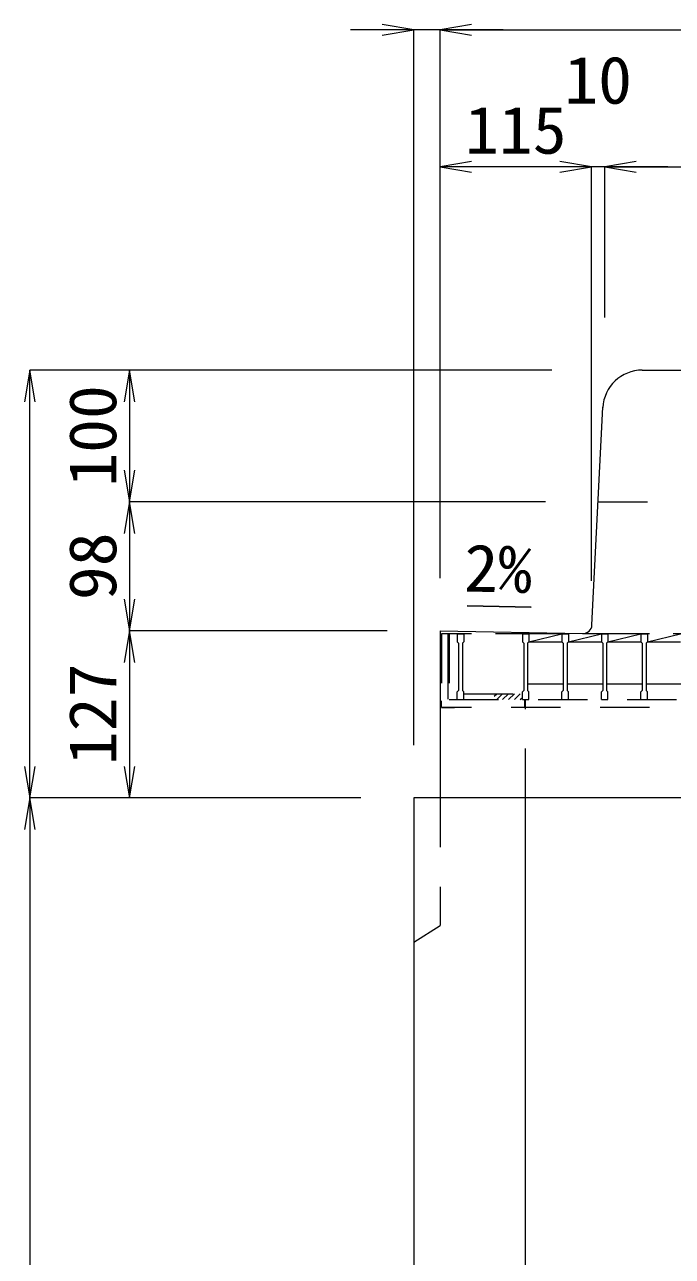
# Model space of a CAD drawing. Units: millimetres at full size; some dimension numbers follow another scale. Extents: x -734 to 58102, y 49499 to 87169.
# Drawn here: x 20780 to 21272, y 63019 to 63954 of the extents above; entities that cross this region are included whole.
import ezdxf
from ezdxf.enums import TextEntityAlignment as Align

# ---------------------------------------------------------------- set-up
doc = ezdxf.new("R2010")
doc.units = ezdxf.units.MM
doc.header["$LTSCALE"] = 50
doc.linetypes.add('DASHED_SPACED', pattern=[12, 6, -6])
doc.linetypes.add('USER1', pattern=[1.35, 0.75, -0.6])
for name, color, linetype, lineweight in [('0_2', 7, 'DASHED_SPACED', 9), ('寸法線', 7, 'Continuous', 13), ('引出線', 4, 'Continuous', 13), ('本体', 2, 'Continuous', 20), ('ｸﾞﾚｰﾁﾝｸﾞ', 7, 'USER1', 9)]:
    doc.layers.add(name, color=color, linetype=linetype, lineweight=lineweight)
doc.styles.add('ＭＳ 明朝', font='')
doc.styles.get('ＭＳ 明朝').set_extended_font_data('MS Mincho')

# ---------------------------------------------------------------- blocks, each defined once
blk = doc.blocks.new('open_arrow')
at = {"color": 0, "linetype": 'Continuous', "lineweight": -2}
blk.add_lwpolyline([(7.5, 1.25), (0, 0), (7.5, -1.25)], dxfattribs=at)

msp = doc.modelspace()

# ---------------------------------------------------------------- hatches: boundary and pattern name
at = {"layer": 'ｸﾞﾚｰﾁﾝｸﾞ'}
h = msp.add_hatch(dxfattribs=at)
h.set_pattern_fill('USER', color=256, style=0, pattern_type=2)
h.set_pattern_definition([(45, (20597.04, 63124.74), (-2.24506, 2.24506), [37.5, -30])])
h.paths.add_polyline_path([(21158.05, 63441.73), (21140.05, 63441.73), (21113.55, 63441.73), (21113.55, 63446.23), (21125.05, 63446.23), (21140.05, 63446.23), (21158.05, 63446.23)])

# ---------------------------------------------------------------- linework, layer by layer
at = {"layer": '0_2'}
msp.add_line((21101.55, 63492.03), (21101.55, 63442.03), dxfattribs=at)
at = {"layer": '寸法線'}
for p, q in [((21143.55, 63950.47), (21027.55, 63950.47)), ((21075.55, 63407.05), (21075.55, 63950.47)), ((21095.55, 63950.47), (21525.55, 63950.47)), ((21095.55, 63534.05), (21095.55, 63950.47)), ((21095.55, 63534.05), (21095.55, 63950.47)), ((21210.55, 63846.42), (21095.55, 63846.42)), ((21095.55, 63534.05), (21095.55, 63846.42)), ((21268.55, 63846.42), (21162.55, 63846.42)), ((21210.55, 63532.05), (21210.55, 63846.42)), ((21210.55, 63532.05), (21210.55, 63846.42)), ((21220.55, 63846.42), (21400.55, 63846.42)), ((21220.55, 63732.05), (21220.55, 63846.42)), ((21220.55, 63732.05), (21220.55, 63846.42)), ((20784.19, 63367.03), (20784.19, 63692.03)), ((21180.53, 63692.03), (20784.19, 63692.03)), ((20859.74, 63692.03), (20859.74, 63592.03)), ((21180.53, 63692.03), (20859.74, 63692.03)), ((21175.53, 63592.03), (20859.74, 63592.03)), ((20859.74, 63592.03), (20859.74, 63494.03)), ((21175.53, 63592.03), (20859.74, 63592.03)), ((20859.74, 63494.03), (20859.74, 63367.03)), ((21055.53, 63494.03), (20859.74, 63494.03)), ((21055.53, 63494.03), (20859.74, 63494.03)), ((20784.19, 63367.03), (20784.19, 62467.03)), ((21035.53, 63367.03), (20784.19, 63367.03)), ((21035.53, 63367.03), (20784.19, 63367.03)), ((21035.53, 63367.03), (20859.74, 63367.03))]:
    msp.add_line(p, q, dxfattribs=at)
at = {"layer": '引出線'}
msp.add_lwpolyline([(21164.84, 63511.99), (21116.1, 63512.96), (21164.85, 63511.99)], dxfattribs=at)
at = {"layer": '本体'}
for p, q in [((21248.9, 63692.03), (21372.2, 63692.03)), ((21210.88, 63498.51), (21219.15, 63663.92)), ((21095.55, 63494.03), (21095.55, 63367.03)), ((21095.55, 63494.03), (21203.75, 63491.86)), ((21075.55, 63367.03), (21075.55, 62017.03)), ((21545.55, 63367.03), (21075.55, 63367.03)), ((21160.55, 62537.55), (21160.55, 63367.03))]:
    msp.add_line(p, q, dxfattribs=at)
at = {"layer": '本体', "linetype": 'USER1', "lineweight": 9}
for p, q in [((21215.55, 63592.03), (21405.55, 63592.03)), ((21160.55, 63367.03), (21160.55, 63442.03)), ((21095.56, 63367.03), (21095.56, 63270.03)), ((21075.56, 63257.52), (21095.56, 63270.03))]:
    msp.add_line(p, q, dxfattribs=at)
at = {"layer": '本体'}
for centre, radius, start, end in [((21249.09, 63662.03), 30, 90, 177.13758), ((21203.89, 63498.86), 7, 268.8543, 357.13742)]:
    msp.add_arc(centre, radius, start, end, dxfattribs=at)
at = {"layer": 'ｸﾞﾚｰﾁﾝｸﾞ'}
for p, q in [((21524.55, 63491.73), (21096.55, 63491.73)), ((21096.55, 63491.73), (21096.55, 63435.73)), ((21102.55, 63491.73), (21102.55, 63441.73)), ((21512.55, 63491.73), (21108.55, 63491.73)), ((21108.55, 63491.73), (21113.55, 63491.73)), ((21108.55, 63491.73), (21108.55, 63485.73)), ((21108.55, 63491.73), (21113.55, 63491.73)), ((21108.55, 63491.73), (21108.55, 63485.73)), ((21108.55, 63491.73), (21113.55, 63491.73)), ((21108.55, 63491.73), (21108.55, 63485.73)), ((21108.55, 63485.73), (21109.55, 63484.73)), ((21108.55, 63485.73), (21109.55, 63484.73)), ((21108.55, 63485.73), (21109.55, 63484.73)), ((21113.55, 63485.73), (21112.55, 63484.73)), ((21113.55, 63485.73), (21112.55, 63484.73)), ((21113.55, 63485.73), (21112.55, 63484.73)), ((21113.55, 63491.73), (21113.55, 63485.73)), ((21113.55, 63491.73), (21113.55, 63485.73)), ((21113.55, 63491.73), (21113.55, 63485.73)), ((21158.05, 63491.73), (21163.05, 63491.73)), ((21158.05, 63491.73), (21158.05, 63485.73)), ((21158.05, 63491.73), (21163.05, 63491.73)), ((21158.05, 63491.73), (21158.05, 63485.73)), ((21158.05, 63491.73), (21163.05, 63491.73)), ((21158.05, 63491.73), (21158.05, 63485.73)), ((21158.05, 63485.73), (21159.05, 63484.73)), ((21158.05, 63485.73), (21159.05, 63484.73)), ((21158.05, 63485.73), (21159.05, 63484.73)), ((21163.05, 63485.73), (21162.05, 63484.73)), ((21163.05, 63485.73), (21162.05, 63484.73)), ((21163.05, 63485.73), (21162.05, 63484.73)), ((21163.05, 63485.73), (21188.05, 63491.73)), ((21163.05, 63491.73), (21163.05, 63485.73)), ((21163.05, 63491.73), (21163.05, 63485.73)), ((21163.05, 63491.73), (21163.05, 63485.73)), ((21163.05, 63485.73), (21188.05, 63485.73)), ((21188.05, 63491.73), (21193.05, 63491.73)), ((21188.05, 63491.73), (21188.05, 63485.73)), ((21188.05, 63491.73), (21193.05, 63491.73)), ((21188.05, 63491.73), (21188.05, 63485.73)), ((21188.05, 63491.73), (21193.05, 63491.73)), ((21188.05, 63491.73), (21188.05, 63485.73)), ((21188.05, 63485.73), (21189.05, 63484.73)), ((21188.05, 63485.73), (21189.05, 63484.73)), ((21188.05, 63485.73), (21189.05, 63484.73)), ((21193.05, 63485.73), (21192.05, 63484.73)), ((21193.05, 63485.73), (21192.05, 63484.73)), ((21193.05, 63485.73), (21192.05, 63484.73)), ((21193.05, 63485.73), (21218.05, 63491.73)), ((21193.05, 63491.73), (21193.05, 63485.73)), ((21193.05, 63491.73), (21193.05, 63485.73)), ((21193.05, 63491.73), (21193.05, 63485.73)), ((21193.05, 63485.73), (21218.05, 63485.73)), ((21218.05, 63491.73), (21223.05, 63491.73)), ((21218.05, 63491.73), (21218.05, 63485.73)), ((21218.05, 63491.73), (21223.05, 63491.73)), ((21218.05, 63491.73), (21218.05, 63485.73)), ((21218.05, 63491.73), (21223.05, 63491.73)), ((21218.05, 63491.73), (21218.05, 63485.73)), ((21218.05, 63485.73), (21219.05, 63484.73)), ((21218.05, 63485.73), (21219.05, 63484.73)), ((21218.05, 63485.73), (21219.05, 63484.73)), ((21223.05, 63485.73), (21222.05, 63484.73)), ((21223.05, 63485.73), (21222.05, 63484.73)), ((21223.05, 63485.73), (21222.05, 63484.73)), ((21223.05, 63485.73), (21248.05, 63491.73)), ((21223.05, 63491.73), (21223.05, 63485.73)), ((21223.05, 63491.73), (21223.05, 63485.73)), ((21223.05, 63491.73), (21223.05, 63485.73)), ((21223.05, 63485.73), (21248.05, 63485.73)), ((21248.05, 63491.73), (21253.05, 63491.73)), ((21248.05, 63491.73), (21248.05, 63485.73)), ((21248.05, 63491.73), (21253.05, 63491.73)), ((21248.05, 63491.73), (21248.05, 63485.73)), ((21248.05, 63491.73), (21253.05, 63491.73)), ((21248.05, 63491.73), (21248.05, 63485.73)), ((21248.05, 63485.73), (21249.05, 63484.73)), ((21248.05, 63485.73), (21249.05, 63484.73)), ((21248.05, 63485.73), (21249.05, 63484.73)), ((21253.05, 63485.73), (21252.05, 63484.73)), ((21253.05, 63485.73), (21252.05, 63484.73)), ((21253.05, 63485.73), (21252.05, 63484.73)), ((21253.05, 63485.73), (21278.05, 63491.73)), ((21253.05, 63491.73), (21253.05, 63485.73)), ((21253.05, 63491.73), (21253.05, 63485.73)), ((21253.05, 63491.73), (21253.05, 63485.73)), ((21253.05, 63485.73), (21278.05, 63485.73)), ((21109.55, 63484.73), (21109.55, 63448.73)), ((21109.55, 63484.73), (21109.55, 63448.73)), ((21109.55, 63484.73), (21109.55, 63448.73)), ((21112.55, 63484.73), (21112.55, 63448.73)), ((21112.55, 63484.73), (21112.55, 63448.73)), ((21112.55, 63484.73), (21112.55, 63448.73)), ((21159.05, 63484.73), (21159.05, 63448.73)), ((21159.05, 63484.73), (21159.05, 63448.73)), ((21159.05, 63484.73), (21159.05, 63448.73)), ((21162.05, 63484.73), (21162.05, 63448.73)), ((21162.05, 63484.73), (21162.05, 63448.73)), ((21162.05, 63484.73), (21162.05, 63448.73)), ((21189.05, 63484.73), (21189.05, 63448.73)), ((21189.05, 63484.73), (21189.05, 63448.73)), ((21189.05, 63484.73), (21189.05, 63448.73)), ((21192.05, 63484.73), (21192.05, 63448.73)), ((21192.05, 63484.73), (21192.05, 63448.73)), ((21192.05, 63484.73), (21192.05, 63448.73)), ((21219.05, 63484.73), (21219.05, 63448.73)), ((21219.05, 63484.73), (21219.05, 63448.73)), ((21219.05, 63484.73), (21219.05, 63448.73)), ((21222.05, 63484.73), (21222.05, 63448.73)), ((21222.05, 63484.73), (21222.05, 63448.73)), ((21222.05, 63484.73), (21222.05, 63448.73)), ((21249.05, 63484.73), (21249.05, 63448.73)), ((21249.05, 63484.73), (21249.05, 63448.73)), ((21249.05, 63484.73), (21249.05, 63448.73)), ((21252.05, 63484.73), (21252.05, 63448.73)), ((21252.05, 63484.73), (21252.05, 63448.73)), ((21252.05, 63484.73), (21252.05, 63448.73)), ((21108.55, 63447.73), (21109.55, 63448.73)), ((21108.55, 63447.73), (21109.55, 63448.73)), ((21108.55, 63447.73), (21109.55, 63448.73)), ((21108.55, 63441.73), (21108.55, 63447.73)), ((21108.55, 63441.73), (21108.55, 63447.73)), ((21108.55, 63441.73), (21108.55, 63447.73)), ((21113.55, 63447.73), (21112.55, 63448.73)), ((21113.55, 63447.73), (21112.55, 63448.73)), ((21113.55, 63447.73), (21112.55, 63448.73)), ((21113.55, 63441.73), (21113.55, 63447.73)), ((21113.55, 63441.73), (21113.55, 63447.73)), ((21113.55, 63441.73), (21113.55, 63447.73)), ((21158.05, 63447.73), (21159.05, 63448.73)), ((21158.05, 63447.73), (21159.05, 63448.73)), ((21158.05, 63447.73), (21159.05, 63448.73)), ((21158.05, 63441.73), (21158.05, 63447.73)), ((21158.05, 63441.73), (21158.05, 63447.73)), ((21158.05, 63441.73), (21158.05, 63447.73)), ((21162.05, 63453.73), (21189.05, 63453.73)), ((21163.05, 63447.73), (21162.05, 63448.73)), ((21163.05, 63447.73), (21162.05, 63448.73)), ((21163.05, 63447.73), (21162.05, 63448.73)), ((21163.05, 63441.73), (21163.05, 63447.73)), ((21163.05, 63441.73), (21163.05, 63447.73)), ((21163.05, 63441.73), (21163.05, 63447.73)), ((21188.05, 63447.73), (21189.05, 63448.73)), ((21188.05, 63447.73), (21189.05, 63448.73)), ((21188.05, 63447.73), (21189.05, 63448.73)), ((21188.05, 63441.73), (21188.05, 63447.73)), ((21188.05, 63441.73), (21188.05, 63447.73)), ((21188.05, 63441.73), (21188.05, 63447.73)), ((21192.05, 63453.73), (21219.05, 63453.73)), ((21193.05, 63447.73), (21192.05, 63448.73)), ((21193.05, 63447.73), (21192.05, 63448.73)), ((21193.05, 63447.73), (21192.05, 63448.73)), ((21193.05, 63441.73), (21193.05, 63447.73)), ((21193.05, 63441.73), (21193.05, 63447.73)), ((21193.05, 63441.73), (21193.05, 63447.73)), ((21218.05, 63447.73), (21219.05, 63448.73)), ((21218.05, 63447.73), (21219.05, 63448.73)), ((21218.05, 63447.73), (21219.05, 63448.73)), ((21218.05, 63441.73), (21218.05, 63447.73)), ((21218.05, 63441.73), (21218.05, 63447.73)), ((21218.05, 63441.73), (21218.05, 63447.73)), ((21222.05, 63453.73), (21249.05, 63453.73)), ((21223.05, 63447.73), (21222.05, 63448.73)), ((21223.05, 63447.73), (21222.05, 63448.73)), ((21223.05, 63447.73), (21222.05, 63448.73)), ((21223.05, 63441.73), (21223.05, 63447.73)), ((21223.05, 63441.73), (21223.05, 63447.73)), ((21223.05, 63441.73), (21223.05, 63447.73)), ((21248.05, 63447.73), (21249.05, 63448.73)), ((21248.05, 63447.73), (21249.05, 63448.73)), ((21248.05, 63447.73), (21249.05, 63448.73)), ((21248.05, 63441.73), (21248.05, 63447.73)), ((21248.05, 63441.73), (21248.05, 63447.73)), ((21248.05, 63441.73), (21248.05, 63447.73)), ((21252.05, 63453.73), (21279.05, 63453.73)), ((21253.05, 63447.73), (21252.05, 63448.73)), ((21253.05, 63447.73), (21252.05, 63448.73)), ((21253.05, 63447.73), (21252.05, 63448.73)), ((21253.05, 63441.73), (21253.05, 63447.73)), ((21253.05, 63441.73), (21253.05, 63447.73)), ((21253.05, 63441.73), (21253.05, 63447.73)), ((21096.55, 63435.73), (21096.55, 63440.73)), ((21102.55, 63441.73), (21518.55, 63441.73)), ((21108.55, 63441.73), (21113.55, 63441.73)), ((21108.55, 63441.73), (21113.55, 63441.73)), ((21108.55, 63441.73), (21113.55, 63441.73)), ((21113.55, 63446.23), (21158.05, 63446.23)), ((21158.05, 63441.73), (21163.05, 63441.73)), ((21158.05, 63441.73), (21163.05, 63441.73)), ((21158.05, 63441.73), (21163.05, 63441.73)), ((21159.55, 63441.73), (21159.55, 63435.73)), ((21188.05, 63441.73), (21193.05, 63441.73)), ((21188.05, 63441.73), (21193.05, 63441.73)), ((21188.05, 63441.73), (21193.05, 63441.73)), ((21218.05, 63441.73), (21223.05, 63441.73)), ((21218.05, 63441.73), (21223.05, 63441.73)), ((21218.05, 63441.73), (21223.05, 63441.73)), ((21248.05, 63441.73), (21253.05, 63441.73)), ((21248.05, 63441.73), (21253.05, 63441.73)), ((21248.05, 63441.73), (21253.05, 63441.73)), ((21524.55, 63435.73), (21096.55, 63435.73)), ((21096.55, 63435.73), (21106.55, 63435.73))]:
    msp.add_line(p, q, dxfattribs=at)

# ---------------------------------------------------------------- block references
at = {"layer": '寸法線', "xscale": 3.2, "yscale": 3.2}
for p, rotation in [((21075.55, 63950.47), 180), ((21210.55, 63846.42), 180), ((21210.55, 63846.42), 180), ((20784.19, 63692.03), 270), ((20859.74, 63692.03), 270), ((20859.74, 63592.03), 90), ((20859.74, 63592.03), 270), ((20859.74, 63494.03), 90), ((20859.74, 63494.03), 270), ((20784.19, 63367.03), 90), ((20859.74, 63367.03), 90), ((20784.19, 63367.03), 270)]:
    msp.add_blockref('open_arrow', p, dxfattribs=dict(at, rotation=rotation))
for p in [(21095.55, 63950.47), (21095.55, 63950.47), (21095.55, 63846.42), (21220.55, 63846.42), (21220.55, 63846.42)]:
    msp.add_blockref('open_arrow', p, dxfattribs=at)
at = {"layer": '引出線', "xscale": 0.0533, "yscale": 0.0533, "rotation": 178.9}
msp.add_blockref('open_arrow', (21164.84, 63511.99), dxfattribs=at)

# ---------------------------------------------------------------- texts
at = {"layer": '寸法線', "style": 'ＭＳ 明朝', "width": 1.05}
for s, p in [('10', (21215.55, 63912.42)), ('115', (21153.05, 63874.44))]:
    msp.add_text(s, height=36.03, dxfattribs=at).set_placement(p, align=Align.MIDDLE_CENTER)
for s, p in [('100', (20831.72, 63642.03)), ('98', (20831.72, 63543.03)), ('127', (20831.72, 63430.53))]:
    msp.add_text(s, height=36.03, rotation=90, dxfattribs=at).set_placement(p, align=Align.MIDDLE_CENTER)
at = {"layer": '引出線', "style": 'ＭＳ 明朝', "width": 1.05}
msp.add_text('2%', height=36.03, rotation=358.854, dxfattribs=at).set_placement((21165.79, 63558.88), align=Align.TOP_RIGHT)

doc.saveas('drawing.dxf')
